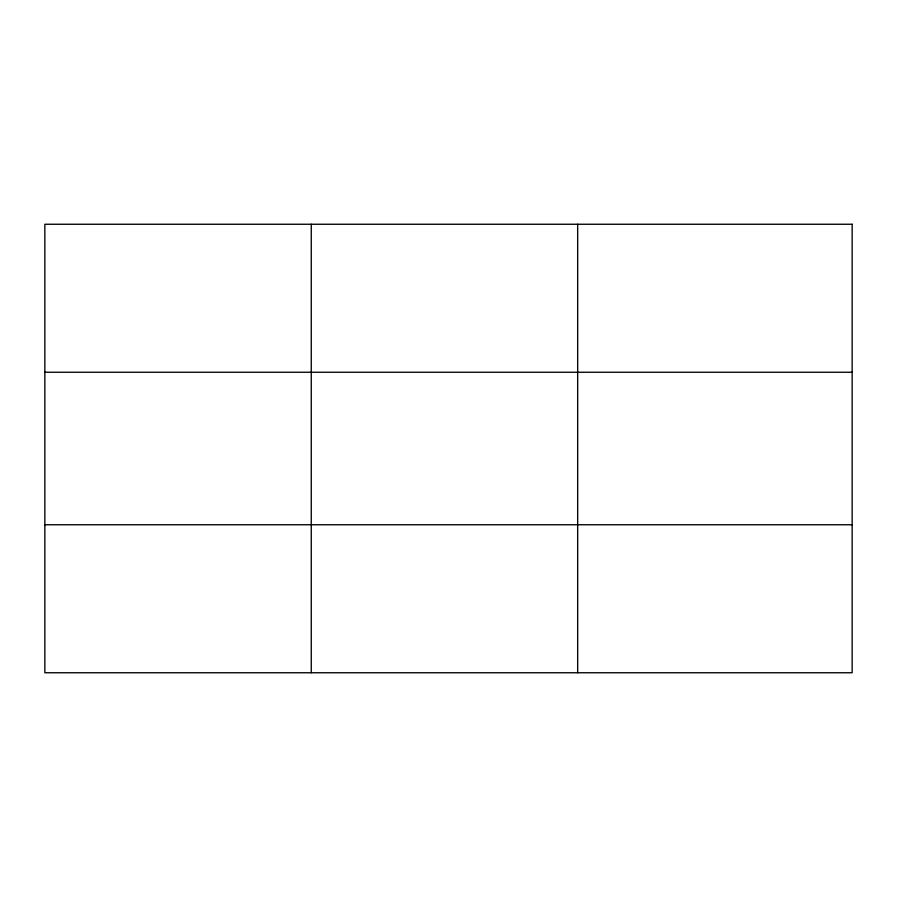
<?xml version="1.0" encoding="UTF-8"?>
<svg xmlns="http://www.w3.org/2000/svg" width="897" height="897" viewBox="0 0 897 897"><rect width="100%" height="100%" fill="white"/><g stroke="black" fill="none" stroke-linecap="round" stroke-linejoin="round"><path stroke-width="1.35" d="M311.259 672.75L311.259 224.25M577.668 672.75L577.668 224.25M44.85 372.255L852.15 372.255M44.85 524.745L852.15 524.745M852.15 224.25L44.85 224.25L44.85 672.75L852.15 672.75L852.15 224.25"/></g></svg>
